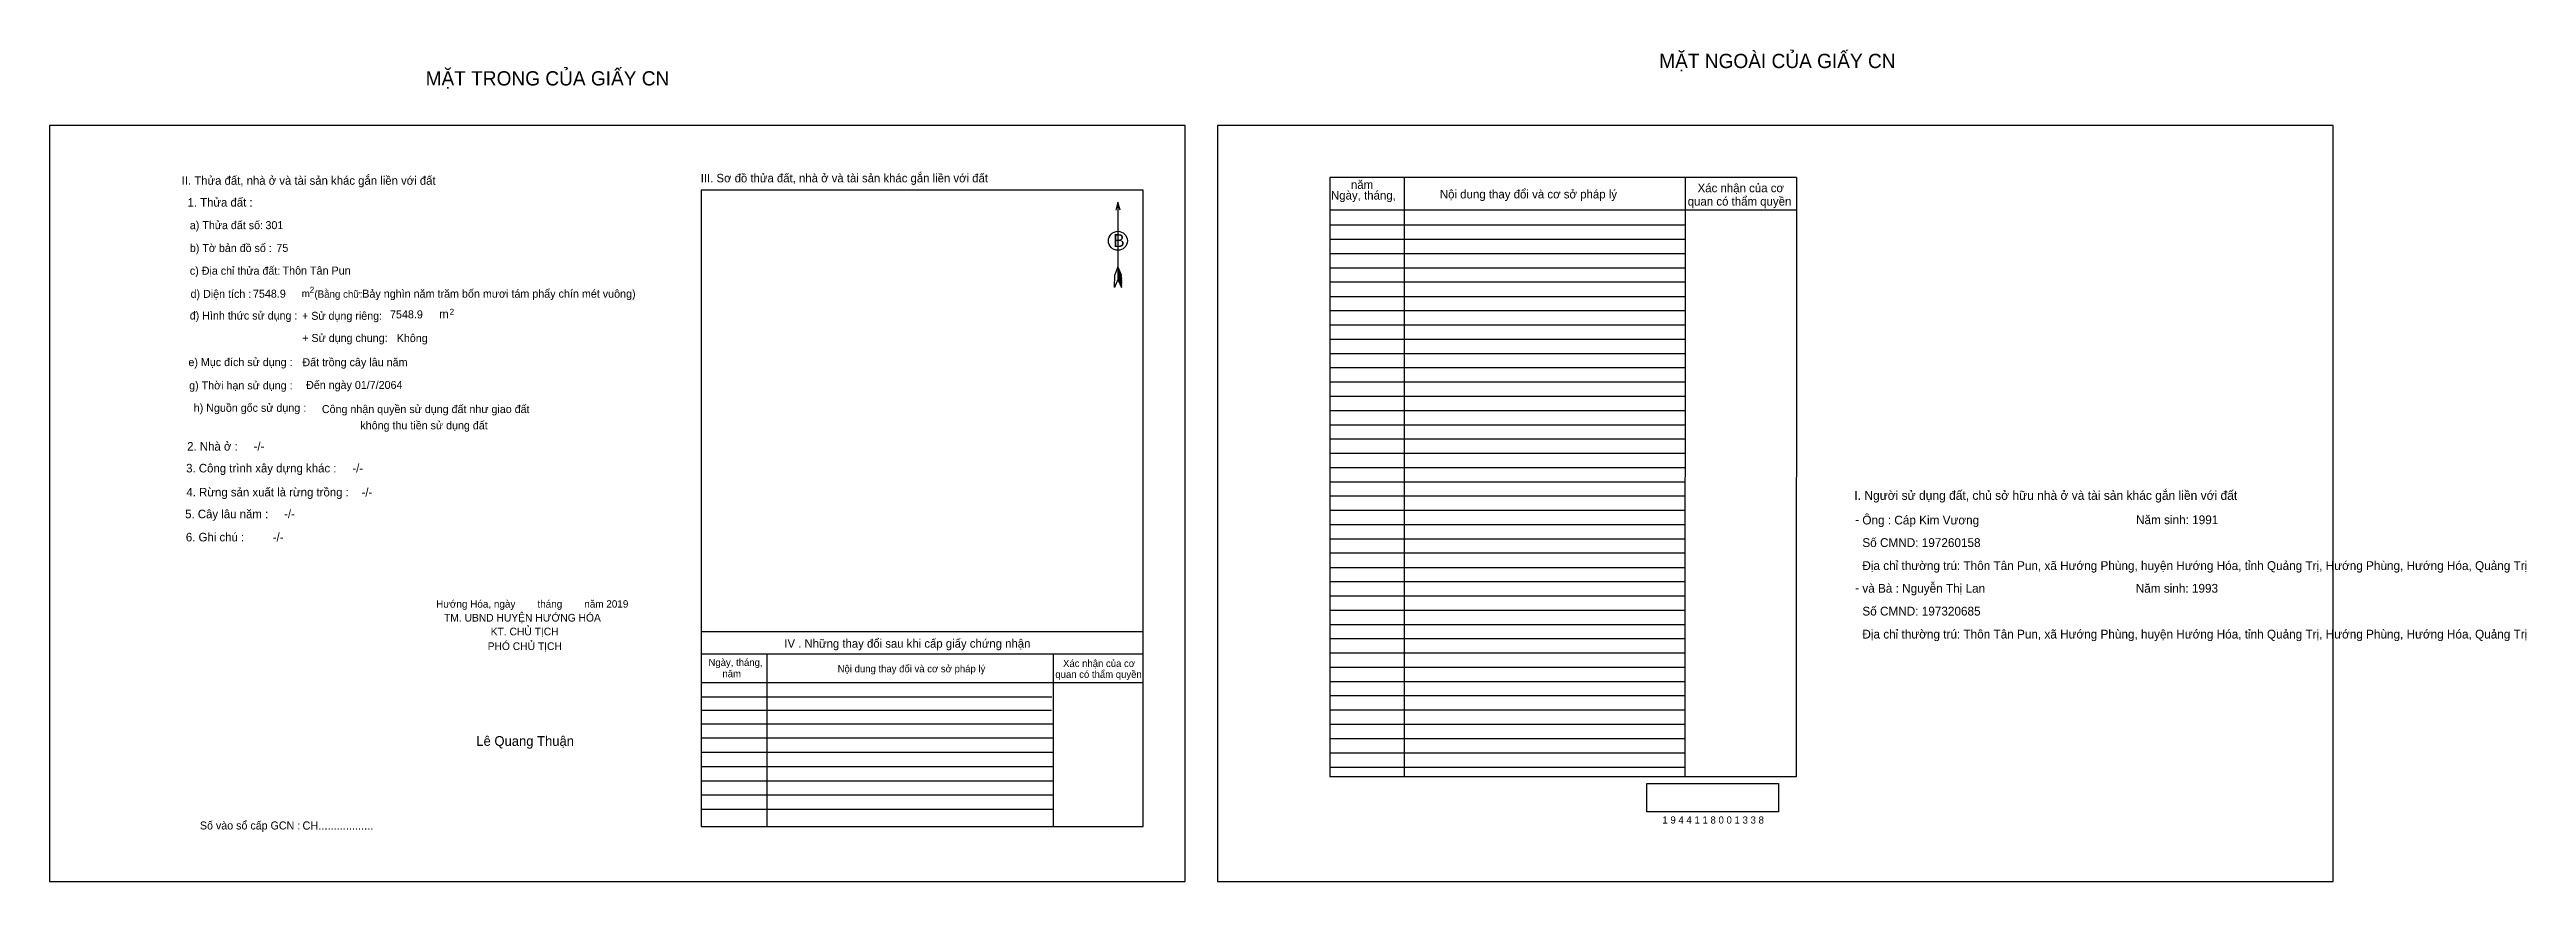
# Model space of a CAD drawing. Extents: x 537226 to 541104, y 1846394 to 1847008.
# Drawn here: x 539380 to 541104, y 1846429 to 1847008 of the extents above.
import ezdxf

# ---------------------------------------------------------------- set-up
doc = ezdxf.new("R2010")
doc.units = 0
for name, color, linetype in [('Default', 7, 'Continuous'), ('Level 1', 7, 'Continuous'), ('Level 40', 7, 'Continuous'), ('Level 52', 7, 'Continuous'), ('Level 6', 7, 'Continuous'), ('Level 7', 7, 'Continuous'), ('Level 8', 7, 'Continuous')]:
    doc.layers.add(name, color=color, linetype=linetype)

msp = doc.modelspace()

# ---------------------------------------------------------------- linework, layer by layer
at = {"layer": 'Level 1'}
for p, q in [((539379.7, 1846954.8), (539379.7, 1846954.8)), ((540192.7, 1846954.8), (540192.7, 1846954.8)), ((540123.4, 1846901.5), (540123.4, 1846847.5)), ((540123.4, 1846856.4), (540121.2, 1846850.9)), ((540123.4, 1846856.4), (540125.7, 1846850.9)), ((540123.4, 1846855.6), (540125.7, 1846850.1)), ((540123.4, 1846854.9), (540125.7, 1846849.3)), ((540123.4, 1846854.1), (540125.8, 1846848.5)), ((540123.4, 1846853.3), (540125.8, 1846847.7)), ((540121.1, 1846842), (540121.2, 1846850.9)), ((540123.4, 1846847.5), (540121.1, 1846842)), ((540123.4, 1846852.5), (540125.8, 1846846.9)), ((540123.4, 1846851.7), (540125.8, 1846846.1)), ((540123.4, 1846851), (540125.8, 1846845.3)), ((540123.4, 1846850.2), (540125.8, 1846844.5)), ((540123.4, 1846849.4), (540125.8, 1846843.7)), ((540123.4, 1846848.6), (540125.8, 1846842.9)), ((540123.4, 1846847.5), (540125.8, 1846842)), ((540125.8, 1846842), (540125.7, 1846850.9)), ((540170.1, 1846428.6), (540170.1, 1846428.6)), ((540969.3, 1846428.6), (540969.3, 1846428.6))]:
    msp.add_line(p, q, dxfattribs=at)
msp.add_lwpolyline([(540125, 1846895.8), (540123.4, 1846901.5), (540121.9, 1846895.8)], dxfattribs=at)
msp.add_circle((540123.4, 1846874.5), 6.6, dxfattribs=at)
at = {"layer": 'Level 40'}
msp.add_lwpolyline([(539379.7, 1846428.6), (540170.1, 1846428.6), (540170.1, 1846954.8), (539379.7, 1846954.8)], close=True, dxfattribs=at)
at = {"layer": 'Level 52'}
for p, q in [((540595.8, 1846918.6), (540270.8, 1846918.6)), ((540270.8, 1846918.6), (540270.8, 1846501.5)), ((540322.6, 1846918.6), (540322.6, 1846501.5)), ((540518.3, 1846918.6), (540518.1, 1846501.5)), ((540595.8, 1846918.6), (540595.6, 1846501.5)), ((540595.8, 1846895.9), (540270.8, 1846895.9)), ((540518.3, 1846885.3), (540270.8, 1846885.3)), ((540518.3, 1846875.4), (540270.8, 1846875.4)), ((540518.3, 1846865.4), (540270.8, 1846865.4)), ((540518.3, 1846855.5), (540270.8, 1846855.5)), ((540518.3, 1846845.6), (540270.8, 1846845.6)), ((540518.3, 1846835.6), (540270.8, 1846835.6)), ((540518.3, 1846825.7), (540270.8, 1846825.7)), ((540518.3, 1846815.8), (540270.8, 1846815.8)), ((540518.2, 1846805.9), (540270.8, 1846805.9)), ((540518.2, 1846795.9), (540270.8, 1846795.9)), ((540518.2, 1846786), (540270.8, 1846786)), ((540518.2, 1846776.1), (540270.8, 1846776.1)), ((540518.2, 1846766.2), (540270.8, 1846766.2)), ((540518.2, 1846756.2), (540270.8, 1846756.2)), ((540518.2, 1846746.3), (540270.8, 1846746.3)), ((540518.2, 1846736.4), (540270.8, 1846736.4)), ((540518.2, 1846726.4), (540270.8, 1846726.4)), ((540518.2, 1846716.5), (540270.8, 1846716.5)), ((540518.2, 1846706.6), (540270.8, 1846706.6)), ((540518.2, 1846696.7), (540270.8, 1846696.7)), ((540518.2, 1846686.7), (540270.8, 1846686.7)), ((540518.2, 1846676.8), (540270.8, 1846676.8)), ((540518.2, 1846666.9), (540270.8, 1846666.9)), ((540518.2, 1846657), (540270.8, 1846657)), ((540518.2, 1846647), (540270.8, 1846647)), ((540518.2, 1846637.1), (540270.8, 1846637.1)), ((540518.2, 1846627.2), (540270.8, 1846627.2)), ((540518.2, 1846617.2), (540270.8, 1846617.2)), ((540518.2, 1846607.3), (540270.8, 1846607.3)), ((540518.2, 1846597.4), (540270.8, 1846597.4)), ((540518.2, 1846587.5), (540270.8, 1846587.5)), ((540518.2, 1846577.5), (540270.8, 1846577.5)), ((540518.2, 1846567.6), (540270.8, 1846567.6)), ((540518.2, 1846557.7), (540270.8, 1846557.7)), ((540518.2, 1846547.8), (540270.8, 1846547.8)), ((540518.2, 1846537.8), (540270.8, 1846537.8)), ((540518.1, 1846527.9), (540270.8, 1846527.9)), ((540518.1, 1846518), (540270.8, 1846518)), ((540518.1, 1846508), (540270.8, 1846508)), ((540595.6, 1846501.5), (540270.8, 1846501.5))]:
    msp.add_line(p, q, dxfattribs=at)
msp.add_lwpolyline([(540192.7, 1846428.6), (540969.3, 1846428.6), (540969.3, 1846954.8), (540192.7, 1846954.8)], close=True, dxfattribs=at)
at = {"layer": 'Level 6'}
msp.add_lwpolyline([(540491.5, 1846496.7), (540583.2, 1846496.7), (540583.2, 1846477), (540491.5, 1846477)], close=True, dxfattribs=at)
at = {"layer": 'Level 7'}
for p, q in [((540077.5, 1846557), (539833.2, 1846557)), ((540077.1, 1846547.6), (539833.2, 1846547.6)), ((540078.3, 1846538.2), (539833.2, 1846538.2)), ((540078.3, 1846528.3), (539833.2, 1846528.3)), ((540078.3, 1846518.3), (539833.2, 1846518.3)), ((540078.3, 1846508.4), (539833.2, 1846508.4)), ((540078.3, 1846498.5), (539833.2, 1846498.5)), ((540078.3, 1846488.6), (539834, 1846488.6)), ((540078.3, 1846478.6), (539834, 1846478.6))]:
    msp.add_line(p, q, dxfattribs=at)
at = {"layer": 'Level 8'}
for p, q in [((540140.9, 1846909.7), (539833.2, 1846909.7)), ((539833.2, 1846909.7), (539833.2, 1846466.9)), ((540140.9, 1846466.9), (540140.9, 1846909.7)), ((540140.9, 1846602.4), (539833.2, 1846602.4)), ((540140.9, 1846586.8), (539833.2, 1846586.8)), ((539879.1, 1846586.8), (539879.1, 1846466.9)), ((540078.3, 1846586.8), (540078.3, 1846466.9)), ((540140.9, 1846566.9), (539833.2, 1846566.9)), ((539833.2, 1846466.9), (540140.9, 1846466.9))]:
    msp.add_line(p, q, dxfattribs=at)

# ---------------------------------------------------------------- texts
at = {"layer": 'Default'}
for s, p in [('e) Mục đích sử dụng :', (539476.4, 1846787.3)), ('g) Thời hạn sử dụng :', (539476.9, 1846771.1)), ('Đến ngày 01/7/2064', (539558.3, 1846771.4)), ('h) Nguồn gốc sử dụng :', (539480.1, 1846755.5)), ('Công nhận quyền sử dụng đất như giao đất', (539569.3, 1846754.6)), ('không thu tiền sử dụng đất', (539596.1, 1846743.3))]:
    msp.add_text(s, height=5.569, dxfattribs=at).set_placement(p)
at = {"layer": 'Level 1'}
msp.add_text('B', height=8.93, dxfattribs=at).set_placement((540120.1, 1846870.2))
at = {"layer": 'Level 52'}
for s, height, p in [('Ngày, tháng,', 5.956, (540271.7, 1846903.2)), ('năm', 5.96, (540285.6, 1846910.6)), ('Nội dung thay đổi và cơ sở pháp lý', 5.956, (540347.5, 1846904)), (' quan có thẩm quyền', 5.956, (540517.8, 1846899)), ('Xác nhận của cơ', 5.956, (540526.9, 1846908.3))]:
    msp.add_text(s, height=height, dxfattribs=at).set_placement(p)
at = {"layer": 'Level 6'}
for s, height, p in [('301', 5.59, (539530, 1846882.6)), ('75', 5.59, (539537.6, 1846866.8)), ('Thôn Tân Pun', 5.599, (539541.9, 1846851)), ('7548.9', 5.59, (539521.3, 1846834.9)), ('Bảy nghìn năm trăm bốn mươi tám phẩy chín mét vuông)', 5.591, (539597.4, 1846834.9)), ('7548.9', 5.59, (539616.7, 1846820.5)), ('Đất trồng cây lâu năm', 5.599, (539555.7, 1846787.2)), ('Ông : Cáp Kim Vương', 6.115, (540641.6, 1846677.1)), ('Năm sinh: 1991', 6.115, (540832.1, 1846677.3)), ('Số CMND: 197260158', 6.115, (540641.6, 1846661.4)), ('Địa chỉ thường trú: Thôn Tân Pun, xã Hướng Phùng, huyện Hướng Hóa, tỉnh Quảng Trị, Hướng Phùng, Hướng Hóa, Quảng Trị', 6.1151, (540641.6, 1846645.4)), ('và Bà : Nguyễn Thị Lan', 6.115, (540641.6, 1846629.6)), ('Năm sinh: 1993', 6.115, (540831.9, 1846629.6)), ('Số CMND: 197320685', 6.115, (540641.6, 1846613.7)), ('Địa chỉ thường trú: Thôn Tân Pun, xã Hướng Phùng, huyện Hướng Hóa, tỉnh Quảng Trị, Hướng Phùng, Hướng Hóa, Quảng Trị', 6.1151, (540641.6, 1846597.7)), ('1 9 4 4 1 1 8 0 0 1 3 3 8', 5.003, (540502.4, 1846468.9))]:
    msp.add_text(s, height=height, dxfattribs=at).set_placement(p)
at = {"layer": 'Level 7'}
for s, height, p in [('MẶT TRONG CỦA GIẤY CN', 9.927, (539641.5, 1846982.6)), ('MẶT NGOÀI CỦA GIẤY CN', 9.927, (540500.2, 1846994.7)), ('III. Sơ đồ thửa đất, nhà ở và tài sản khác gắn liền với đất', 5.906, (539833, 1846915.2)), ('II. Thửa đất, nhà ở và tài sản khác gắn liền với đất', 5.906, (539471.7, 1846913.5)), ('1. Thửa đất :', 5.906, (539475.8, 1846898.3)), ('a) Thửa đất số:', 5.569, (539477.4, 1846882.6)), ('b) Tờ bản đồ số :', 5.569, (539477.4, 1846866.7)), ('c) Địa chỉ thửa đất:', 5.569, (539477.4, 1846850.9)), ('d) Diện tích :', 5.569, (539477.9, 1846834.8)), ('m', 5.06, (539555.3, 1846835.3)), ('2', 4.22, (539560.8, 1846838.3)), ('(Bằng chữ:', 5.06, (539564.1, 1846834.9)), ('đ) Hình thức sử dụng :', 5.569, (539477.3, 1846819.7)), ('+ Sử dụng riêng:', 5.569, (539555.5, 1846819.5)), ('m', 5.96, (539650.9, 1846820.6)), ('2', 4.22, (539658.2, 1846823)), ('+ Sử dụng chung:', 5.569, (539555.6, 1846804.1)), ('Không', 5.57, (539621.4, 1846804)), ('2. Nhà ở :     -/-', 5.94, (539475.5, 1846728.5)), ('3. Công trình xây dựng khác :     -/-', 5.94, (539474.8, 1846713.3)), ('4. Rừng sản xuất là rừng trồng :    -/-', 5.94, (539475, 1846696.6)), ('I. Người sử dụng đất, chủ sở hữu nhà ở và tài sản khác gắn liền với đất', 6.254, (540636, 1846694.2)), ('5. Cây lâu năm :     -/-', 5.94, (539474.1, 1846681.4)), ('6. Ghi chú :         -/-', 5.94, (539474.6, 1846665.3)), ('-', 6.35, (540636.5, 1846677.3)), ('-', 6.35, (540636.6, 1846629.8)), ('Hướng Hóa, ngày        tháng        năm 2019', 5.161, (539648.8, 1846619.2)), ('TM. UBND HUYỆN HƯỚNG HÓA', 5.347, (539654.3, 1846609.5)), ('PHÓ CHỦ TỊCH', 5.347, (539684.7, 1846589.7)), ('KT. CHỦ TỊCH', 5.347, (539686.8, 1846599.9)), ('IV . Những thay đổi sau khi cấp giấy chứng nhận', 5.906, (539891.2, 1846591.3)), ('Ngày, tháng,', 4.964, (539838.4, 1846578.6)), ('Nội dung thay đổi và cơ sở pháp lý', 4.964, (539928.3, 1846574.2)), ('Xác nhận của cơ', 4.964, (540085.2, 1846577.9)), ('năm', 4.96, (539848.1, 1846570.8)), (' quan có thẩm quyền', 4.964, (540078, 1846570.3)), ('Lê Quang Thuận', 6.773, (539676.8, 1846523)), ('Số vào sổ cấp GCN :', 5.559, (539484.4, 1846464.8)), ('CH..................', 5.718, (539555.8, 1846464.7))]:
    msp.add_text(s, height=height, dxfattribs=at).set_placement(p)

doc.saveas('drawing.dxf')
